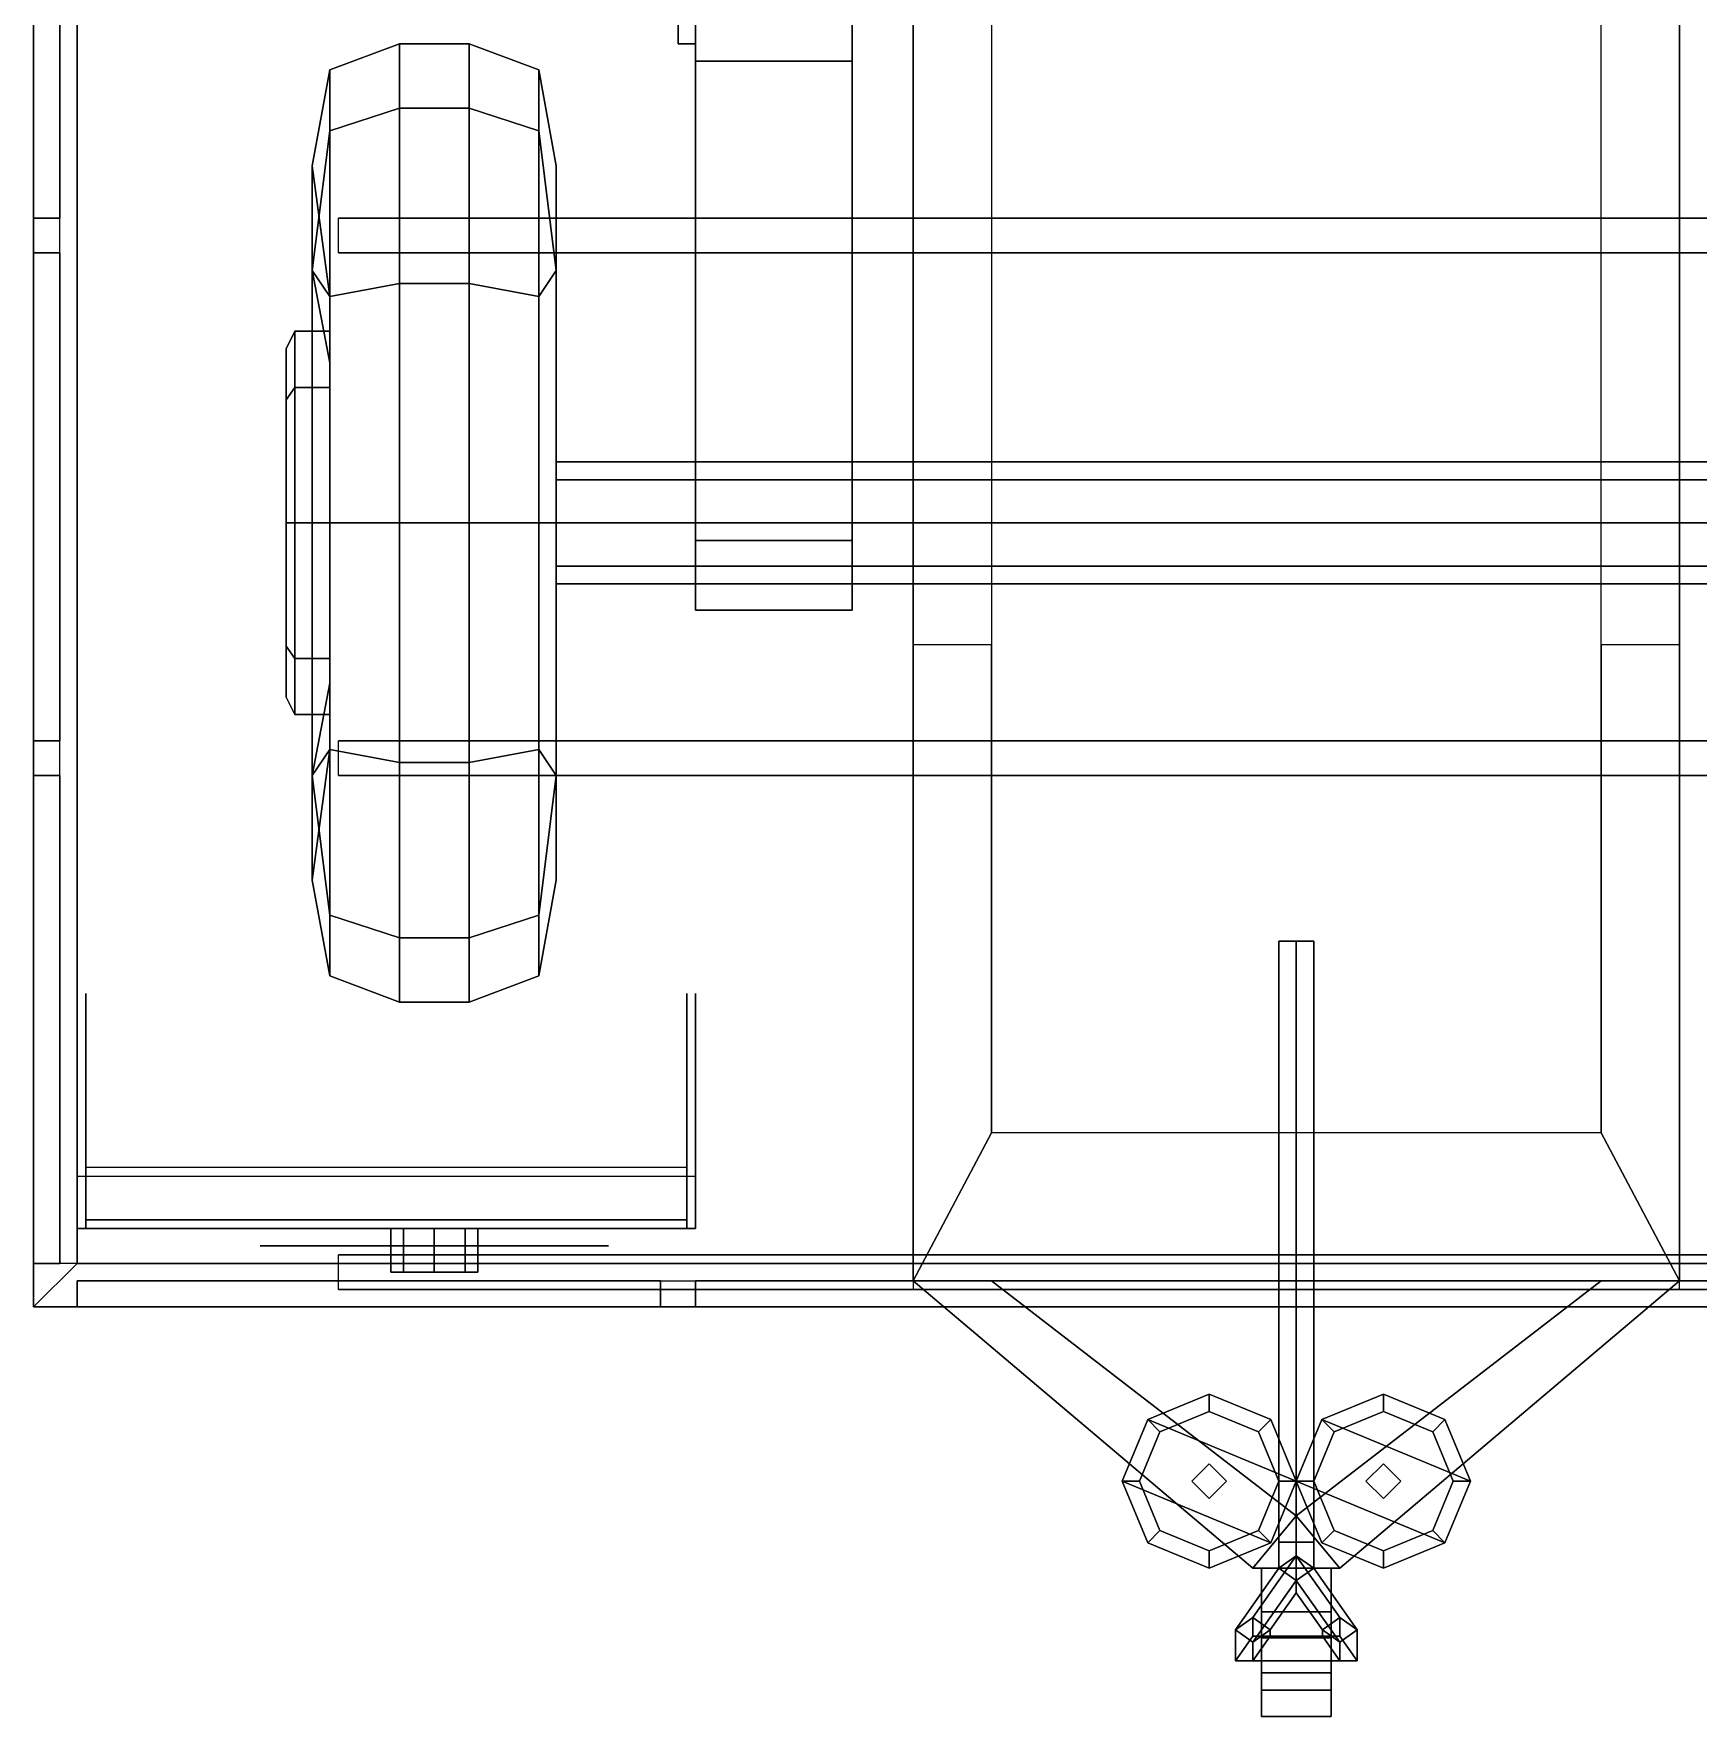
# Model space of a CAD drawing. Header units: millimetres. Extents: x -1.5 to 1.5, y -3.7 to 13.4.
# Drawn here: x -1.45 to 0.462, y -3.68 to -1.748 of the extents above; entities that cross this region are included whole.
import ezdxf

# ---------------------------------------------------------------- set-up
doc = ezdxf.new("R2010")
doc.units = ezdxf.units.MM
for name, color, linetype in [('cargo_platform', 3, 'Continuous'), ('fenders', 6, 'Continuous'), ('frame', 5, 'Continuous'), ('suspension', 4, 'Continuous'), ('wheels', 2, 'Continuous')]:
    doc.layers.add(name, color=color, linetype=linetype)

msp = doc.modelspace()

# ---------------------------------------------------------------- linework, layer by layer
for points in [[(0, -2.79, 1.11), (-0.02, -2.79, 1.09), (-0.02, -3.48, 1.09), (0, -3.48, 1.11)], [(-0.02, -2.79, 1.09), (0, -2.79, 1.07), (0, -3.48, 1.07), (-0.02, -3.48, 1.09)], [(0.02, -2.79, 1.09), (0, -2.79, 1.11), (0, -3.48, 1.11), (0.02, -3.48, 1.09)], [(0, -2.79, 1.07), (0.02, -2.79, 1.09), (0.02, -3.48, 1.09), (0, -3.48, 1.07)], [(-1.0254, -3.12, 1.2054), (-1.04, -3.12, 1.17), (-1.04, -3.17, 1.17), (-1.0254, -3.17, 1.2054)], [(-1.04, -3.12, 1.17), (-1.0254, -3.12, 1.1346), (-1.0254, -3.17, 1.1346), (-1.04, -3.17, 1.17)], [(-0.99, -3.12, 1.22), (-1.0254, -3.12, 1.2054), (-1.0254, -3.17, 1.2054), (-0.99, -3.17, 1.22)], [(-1.0254, -3.12, 1.1346), (-0.99, -3.12, 1.12), (-0.99, -3.17, 1.12), (-1.0254, -3.17, 1.1346)], [(-0.9546, -3.12, 1.2054), (-0.99, -3.12, 1.22), (-0.99, -3.17, 1.22), (-0.9546, -3.17, 1.2054)], [(-0.99, -3.12, 1.12), (-0.9546, -3.12, 1.1346), (-0.9546, -3.17, 1.1346), (-0.99, -3.17, 1.12)], [(-0.94, -3.12, 1.17), (-0.9546, -3.12, 1.2054), (-0.9546, -3.17, 1.2054), (-0.94, -3.17, 1.17)], [(-0.9546, -3.12, 1.1346), (-0.94, -3.12, 1.17), (-0.94, -3.17, 1.17), (-0.9546, -3.17, 1.1346)], [(-1.0254, -3.17, 1.2054), (-1.04, -3.17, 1.17), (-1.0254, -3.17, 1.1346), (-0.94, -3.17, 1.17)], [(-0.99, -3.17, 1.12), (-0.9546, -3.17, 1.1346), (-0.94, -3.17, 1.17), (-1.0254, -3.17, 1.1346)], [(-0.9546, -3.17, 1.2054), (-0.99, -3.17, 1.22), (-1.0254, -3.17, 1.2054), (-0.94, -3.17, 1.17)], [(-0.0293, -3.3393, 1.11), (-0.1, -3.31, 1.11), (-0.1707, -3.3393, 1.11), (0, -3.41, 1.11)], [(-0.1566, -3.3534, 1.09), (-0.1, -3.33, 1.09), (-0.1, -3.31, 1.07), (-0.1707, -3.3393, 1.07)], [(-0.1, -3.33, 1.09), (-0.1566, -3.3534, 1.09), (-0.1707, -3.3393, 1.11), (-0.1, -3.31, 1.11)], [(-0.1, -3.33, 1.09), (-0.0434, -3.3534, 1.09), (-0.0293, -3.3393, 1.07), (-0.1, -3.31, 1.07)], [(-0.0434, -3.3534, 1.09), (-0.1, -3.33, 1.09), (-0.1, -3.31, 1.11), (-0.0293, -3.3393, 1.11)], [(0.1, -3.33, 1.09), (0.0434, -3.3534, 1.09), (0.0293, -3.3393, 1.11), (0.1, -3.31, 1.11)], [(0.0434, -3.3534, 1.09), (0.1, -3.33, 1.09), (0.1, -3.31, 1.07), (0.0293, -3.3393, 1.07)], [(0.1707, -3.3393, 1.11), (0.1, -3.31, 1.11), (0.0293, -3.3393, 1.11), (0.2, -3.41, 1.11)], [(0.1566, -3.3534, 1.09), (0.1, -3.33, 1.09), (0.1, -3.31, 1.11), (0.1707, -3.3393, 1.11)], [(0.1, -3.33, 1.09), (0.1566, -3.3534, 1.09), (0.1707, -3.3393, 1.07), (0.1, -3.31, 1.07)], [(0, -3.41, 1.11), (-0.1707, -3.3393, 1.11), (-0.2, -3.41, 1.11), (-0.0293, -3.4807, 1.11)], [(-0.18, -3.41, 1.09), (-0.1566, -3.3534, 1.09), (-0.1707, -3.3393, 1.07), (-0.2, -3.41, 1.07)], [(-0.1566, -3.3534, 1.09), (-0.18, -3.41, 1.09), (-0.2, -3.41, 1.11), (-0.1707, -3.3393, 1.11)], [(-0.0434, -3.3534, 1.09), (-0.02, -3.41, 1.09), (0, -3.41, 1.07), (-0.0293, -3.3393, 1.07)], [(-0.02, -3.41, 1.09), (-0.0434, -3.3534, 1.09), (-0.0293, -3.3393, 1.11), (0, -3.41, 1.11)], [(0.0434, -3.3534, 1.09), (0.02, -3.41, 1.09), (0, -3.41, 1.11), (0.0293, -3.3393, 1.11)], [(0.02, -3.41, 1.09), (0.0434, -3.3534, 1.09), (0.0293, -3.3393, 1.07), (0, -3.41, 1.07)], [(0.2, -3.41, 1.11), (0.0293, -3.3393, 1.11), (0, -3.41, 1.11), (0.1707, -3.4807, 1.11)], [(0.18, -3.41, 1.09), (0.1566, -3.3534, 1.09), (0.1707, -3.3393, 1.11), (0.2, -3.41, 1.11)], [(0.1566, -3.3534, 1.09), (0.18, -3.41, 1.09), (0.2, -3.41, 1.07), (0.1707, -3.3393, 1.07)], [(-0.1, -3.39, 1.11), (-0.12, -3.41, 1.11), (-0.12, -3.41, 1.13), (-0.1, -3.39, 1.13)], [(-0.1, -3.39, 1), (-0.12, -3.41, 1), (-0.12, -3.41, 1.07), (-0.1, -3.39, 1.07)], [(-0.1, -3.39, 1.13), (-0.12, -3.41, 1.13), (-0.1, -3.43, 1.13), (-0.08, -3.41, 1.13)], [(-0.08, -3.41, 1.11), (-0.1, -3.39, 1.11), (-0.1, -3.39, 1.13), (-0.08, -3.41, 1.13)], [(-0.08, -3.41, 1), (-0.1, -3.39, 1), (-0.1, -3.39, 1.07), (-0.08, -3.41, 1.07)], [(0.1, -3.39, 1), (0.08, -3.41, 1), (0.08, -3.41, 1.07), (0.1, -3.39, 1.07)], [(0.1, -3.39, 1.11), (0.08, -3.41, 1.11), (0.08, -3.41, 1.13), (0.1, -3.39, 1.13)], [(0.1, -3.39, 1.13), (0.08, -3.41, 1.13), (0.1, -3.43, 1.13), (0.12, -3.41, 1.13)], [(0.12, -3.41, 1), (0.1, -3.39, 1), (0.1, -3.39, 1.07), (0.12, -3.41, 1.07)], [(0.12, -3.41, 1.11), (0.1, -3.39, 1.11), (0.1, -3.39, 1.13), (0.12, -3.41, 1.13)], [(-0.0293, -3.4807, 1.11), (-0.2, -3.41, 1.11), (-0.1707, -3.4807, 1.11), (-0.1, -3.51, 1.11)], [(-0.1566, -3.4666, 1.09), (-0.18, -3.41, 1.09), (-0.2, -3.41, 1.07), (-0.1707, -3.4807, 1.07)], [(-0.18, -3.41, 1.09), (-0.1566, -3.4666, 1.09), (-0.1707, -3.4807, 1.11), (-0.2, -3.41, 1.11)], [(-0.12, -3.41, 1.11), (-0.1, -3.43, 1.11), (-0.1, -3.43, 1.13), (-0.12, -3.41, 1.13)], [(-0.12, -3.41, 1), (-0.1, -3.43, 1), (-0.1, -3.43, 1.07), (-0.12, -3.41, 1.07)], [(-0.1, -3.43, 1.11), (-0.08, -3.41, 1.11), (-0.08, -3.41, 1.13), (-0.1, -3.43, 1.13)], [(-0.1, -3.43, 1), (-0.08, -3.41, 1), (-0.08, -3.41, 1.07), (-0.1, -3.43, 1.07)], [(-0.02, -3.41, 1.09), (-0.0434, -3.4666, 1.09), (-0.0293, -3.4807, 1.07), (0, -3.41, 1.07)], [(-0.0434, -3.4666, 1.09), (-0.02, -3.41, 1.09), (0, -3.41, 1.11), (-0.0293, -3.4807, 1.11)], [(0.02, -3.41, 1.09), (0.0434, -3.4666, 1.09), (0.0293, -3.4807, 1.11), (0, -3.41, 1.11)], [(0.0434, -3.4666, 1.09), (0.02, -3.41, 1.09), (0, -3.41, 1.07), (0.0293, -3.4807, 1.07)], [(0.1707, -3.4807, 1.11), (0, -3.41, 1.11), (0.0293, -3.4807, 1.11), (0.1, -3.51, 1.11)], [(0.08, -3.41, 1), (0.1, -3.43, 1), (0.1, -3.43, 1.07), (0.08, -3.41, 1.07)], [(0.08, -3.41, 1.11), (0.1, -3.43, 1.11), (0.1, -3.43, 1.13), (0.08, -3.41, 1.13)], [(0.1, -3.43, 1), (0.12, -3.41, 1), (0.12, -3.41, 1.07), (0.1, -3.43, 1.07)], [(0.1, -3.43, 1.11), (0.12, -3.41, 1.11), (0.12, -3.41, 1.13), (0.1, -3.43, 1.13)], [(0.1566, -3.4666, 1.09), (0.18, -3.41, 1.09), (0.2, -3.41, 1.11), (0.1707, -3.4807, 1.11)], [(0.18, -3.41, 1.09), (0.1566, -3.4666, 1.09), (0.1707, -3.4807, 1.07), (0.2, -3.41, 1.07)], [(-0.1, -3.49, 1.09), (-0.1566, -3.4666, 1.09), (-0.1707, -3.4807, 1.07), (-0.1, -3.51, 1.07)], [(-0.1566, -3.4666, 1.09), (-0.1, -3.49, 1.09), (-0.1, -3.51, 1.11), (-0.1707, -3.4807, 1.11)], [(-0.0434, -3.4666, 1.09), (-0.1, -3.49, 1.09), (-0.1, -3.51, 1.07), (-0.0293, -3.4807, 1.07)], [(-0.1, -3.49, 1.09), (-0.0434, -3.4666, 1.09), (-0.0293, -3.4807, 1.11), (-0.1, -3.51, 1.11)], [(0.0434, -3.4666, 1.09), (0.1, -3.49, 1.09), (0.1, -3.51, 1.11), (0.0293, -3.4807, 1.11)], [(0.1, -3.49, 1.09), (0.0434, -3.4666, 1.09), (0.0293, -3.4807, 1.07), (0.1, -3.51, 1.07)], [(0.1, -3.49, 1.09), (0.1566, -3.4666, 1.09), (0.1707, -3.4807, 1.11), (0.1, -3.51, 1.11)], [(0.1566, -3.4666, 1.09), (0.1, -3.49, 1.09), (0.1, -3.51, 1.07), (0.1707, -3.4807, 1.07)], [(-0.05, -3.5666, 0.9951), (-0.07, -3.5807, 1.0093), (-0.02, -3.51, 1.08), (0, -3.4959, 1.0659)], [(-0.03, -3.5807, 1.0093), (-0.05, -3.5666, 0.9951), (0, -3.4959, 1.0659), (0, -3.5383, 1.0517)], [(0, -3.48, 1.11), (-0.02, -3.48, 1.09), (-0.02, -3.51, 1.08), (0, -3.5241, 1.0941)], [(-0.02, -3.48, 1.09), (0, -3.48, 1.07), (0, -3.4959, 1.0659), (-0.02, -3.51, 1.08)], [(0.02, -3.48, 1.09), (0, -3.48, 1.11), (0, -3.5241, 1.0941), (0.02, -3.51, 1.08)], [(0, -3.48, 1.07), (0.02, -3.48, 1.09), (0.02, -3.51, 1.08), (0, -3.4959, 1.0659)], [(0.07, -3.5807, 1.0093), (0.05, -3.5666, 0.9951), (0, -3.4959, 1.0659), (0.02, -3.51, 1.08)], [(0.05, -3.5666, 0.9951), (0.03, -3.5807, 1.0093), (0, -3.5383, 1.0517), (0, -3.4959, 1.0659)], [(-0.07, -3.5807, 1.0093), (-0.05, -3.5949, 1.0234), (0, -3.5241, 1.0941), (-0.02, -3.51, 1.08)], [(0.05, -3.5949, 1.0234), (0.07, -3.5807, 1.0093), (0.02, -3.51, 1.08), (0, -3.5241, 1.0941)], [(-0.05, -3.5949, 1.0234), (-0.03, -3.5807, 1.0093), (0, -3.5383, 1.0517), (0, -3.5241, 1.0941)], [(0.03, -3.5807, 1.0093), (0.05, -3.5949, 1.0234), (0, -3.5241, 1.0941), (0, -3.5383, 1.0517)], [(-0.05, -3.5878, 0.9739), (-0.07, -3.6161, 0.9739), (-0.07, -3.5807, 1.0093), (-0.05, -3.5666, 0.9951)], [(-0.03, -3.5878, 1.0022), (-0.05, -3.5878, 0.9739), (-0.05, -3.5666, 0.9951), (-0.03, -3.5807, 1.0093)], [(0.05, -3.5878, 0.9739), (0.03, -3.5878, 1.0022), (0.03, -3.5807, 1.0093), (0.05, -3.5666, 0.9951)], [(0.07, -3.6161, 0.9739), (0.05, -3.5878, 0.9739), (0.05, -3.5666, 0.9951), (0.07, -3.5807, 1.0093)], [(-0.07, -3.6161, 0.9739), (-0.05, -3.6161, 1.0022), (-0.05, -3.5949, 1.0234), (-0.07, -3.5807, 1.0093)], [(-0.07, -3.6161, 0.9739), (-0.05, -3.5878, 0.9739), (0.05, -3.5878, 0.9739), (0.07, -3.6161, 0.9739)], [(-0.05, -3.6161, 1.0022), (-0.03, -3.5878, 1.0022), (-0.03, -3.5807, 1.0093), (-0.05, -3.5949, 1.0234)], [(-0.03, -3.5878, 1.0022), (-0.05, -3.6161, 1.0022), (0.05, -3.6161, 1.0022), (0.03, -3.5878, 1.0022)], [(-0.05, -3.5878, 0.9739), (-0.03, -3.5878, 1.0022), (0.03, -3.5878, 1.0022), (0.05, -3.5878, 0.9739)], [(0.03, -3.5878, 1.0022), (0.05, -3.6161, 1.0022), (0.05, -3.5949, 1.0234), (0.03, -3.5807, 1.0093)], [(0.05, -3.6161, 1.0022), (0.07, -3.6161, 0.9739), (0.07, -3.5807, 1.0093), (0.05, -3.5949, 1.0234)], [(-0.05, -3.6161, 1.0022), (-0.07, -3.6161, 0.9739), (0.07, -3.6161, 0.9739), (0.05, -3.6161, 1.0022)]]:
    msp.add_3dface(points)
at = {"layer": 'cargo_platform'}
for points in [[(-1.45, 0.19, 1.44), (-1.45, -3.21, 1.44), (-1.45, -3.16, 1.49), (-1.45, 0.19, 1.49)], [(1.45, 0.19, 1.44), (1.45, -3.21, 1.44), (-1.45, -3.21, 1.44), (-1.45, 0.19, 1.44)], [(-1.45, -3.21, 2.22), (-1.4, -3.16, 2.22), (-1.4, -0.2, 2.22), (-1.45, -0.15, 2.22)], [(-1.45, -3.16, 2.17), (-1.45, -3.21, 2.22), (-1.45, -0.15, 2.22), (-1.45, -0.2, 2.17)], [(-1.42, -0.2, 2.17), (-1.4, -0.2, 2.17), (-1.4, -3.16, 2.17), (-1.42, -3.16, 2.17)], [(-1.4, -0.2, 1.49), (-1.4, -3.16, 1.49), (1.4, -3.16, 1.49), (1.4, -0.2, 1.49)], [(-1.4, -0.2, 1.49), (-1.4, -0.2, 2.22), (-1.4, -3.16, 2.22), (-1.4, -3.16, 1.49)], [(-1.45, -1.4, 1.49), (-1.45, -1.96, 1.49), (-1.42, -1.96, 1.49), (-1.42, -1.4, 1.49)], [(-1.42, -1.4, 1.49), (-1.42, -1.96, 1.49), (-1.42, -1.96, 2.17), (-1.42, -1.4, 2.17)], [(-1.45, -1.96, 1.49), (-1.45, -2, 1.49), (-1.45, -2, 2.17), (-1.45, -1.96, 2.17)], [(-1.42, -1.96, 1.49), (-1.45, -1.96, 1.49), (-1.45, -1.96, 2.17), (-1.42, -1.96, 2.17)], [(-1.42, -2, 2.17), (-1.45, -2, 2.17), (-1.45, -2, 1.49), (-1.42, -2, 1.49)], [(-1.45, -2, 1.49), (-1.45, -2.56, 1.49), (-1.42, -2.56, 1.49), (-1.42, -2, 1.49)], [(-1.42, -2, 1.49), (-1.42, -2.56, 1.49), (-1.42, -2.56, 2.17), (-1.42, -2, 2.17)], [(-1.45, -2.56, 1.49), (-1.45, -2.6, 1.49), (-1.45, -2.6, 2.17), (-1.45, -2.56, 2.17)], [(-1.42, -2.56, 1.49), (-1.45, -2.56, 1.49), (-1.45, -2.56, 2.17), (-1.42, -2.56, 2.17)], [(-1.42, -2.6, 2.17), (-1.45, -2.6, 2.17), (-1.45, -2.6, 1.49), (-1.42, -2.6, 1.49)], [(-1.45, -2.6, 1.49), (-1.45, -3.16, 1.49), (-1.42, -3.16, 1.49), (-1.42, -2.6, 1.49)], [(-1.42, -2.6, 1.49), (-1.42, -3.16, 1.49), (-1.42, -3.16, 2.17), (-1.42, -2.6, 2.17)], [(-1.4, -3.16, 2.22), (-1.45, -3.21, 2.22), (1.45, -3.21, 2.22), (1.4, -3.16, 2.22)], [(-1.45, -3.16, 1.49), (-1.45, -3.21, 1.44), (-1.45, -3.21, 2.22), (-1.45, -3.16, 2.17)], [(-1.42, -3.16, 1.49), (-1.45, -3.16, 1.49), (-1.45, -3.16, 2.17), (-1.42, -3.16, 2.17)], [(1.4, -3.16, 1.49), (-1.4, -3.16, 1.49), (-1.4, -3.16, 2.22), (1.4, -3.16, 2.22)], [(1.4, -3.18, 2.17), (1.4, -3.21, 2.17), (-1.4, -3.21, 2.17), (-1.4, -3.18, 2.17)], [(-1.4, -3.18, 2.17), (-1.4, -3.21, 2.17), (-1.4, -3.21, 1.49), (-1.4, -3.18, 1.49)], [(-1.4, -3.18, 1.49), (-0.73, -3.18, 1.49), (-0.73, -3.18, 2.17), (-1.4, -3.18, 2.17)], [(-1.4, -3.21, 1.49), (-0.73, -3.21, 1.49), (-0.73, -3.18, 1.49), (-1.4, -3.18, 1.49)], [(-0.73, -3.18, 1.49), (-0.73, -3.21, 1.49), (-0.73, -3.21, 2.17), (-0.73, -3.18, 2.17)], [(-0.69, -3.18, 2.17), (-0.69, -3.21, 2.17), (-0.69, -3.21, 1.49), (-0.69, -3.18, 1.49)], [(-0.69, -3.18, 1.49), (-0.02, -3.18, 1.49), (-0.02, -3.18, 2.17), (-0.69, -3.18, 2.17)], [(-0.69, -3.21, 1.49), (-0.02, -3.21, 1.49), (-0.02, -3.18, 1.49), (-0.69, -3.18, 1.49)], [(-0.02, -3.18, 1.49), (-0.02, -3.21, 1.49), (-0.02, -3.21, 2.17), (-0.02, -3.18, 2.17)], [(0.02, -3.18, 2.17), (0.02, -3.21, 2.17), (0.02, -3.21, 1.49), (0.02, -3.18, 1.49)], [(0.02, -3.18, 1.49), (0.69, -3.18, 1.49), (0.69, -3.18, 2.17), (0.02, -3.18, 2.17)], [(0.02, -3.21, 1.49), (0.69, -3.21, 1.49), (0.69, -3.18, 1.49), (0.02, -3.18, 1.49)], [(-1.4, -3.21, 1.49), (-1.45, -3.21, 1.44), (1.45, -3.21, 1.44), (1.4, -3.21, 1.49)], [(1.4, -3.21, 2.17), (1.45, -3.21, 2.22), (-1.45, -3.21, 2.22), (-1.4, -3.21, 2.17)], [(-1.4, -3.21, 2.17), (-1.45, -3.21, 2.22), (-1.45, -3.21, 1.44), (-1.4, -3.21, 1.49)], [(-0.69, -3.21, 2.17), (-0.73, -3.21, 2.17), (-0.73, -3.21, 1.49), (-0.69, -3.21, 1.49)], [(0.02, -3.21, 2.17), (-0.02, -3.21, 2.17), (-0.02, -3.21, 1.49), (0.02, -3.21, 1.49)]]:
    msp.add_3dface(points, dxfattribs=at)
at = {"layer": 'fenders'}
for points in [[(-1.4, -3.12, 1.44), (-1.4, -2.85, 1.44), (-1.4, -3.01, 0.87), (-1.4, -3.12, 0.87)], [(-1.39, -2.85, 1.44), (-1.39, -3.12, 1.44), (-1.39, -3.12, 0.87), (-1.39, -3.01, 0.87)], [(-0.7, -3.12, 1.44), (-0.7, -2.85, 1.44), (-0.7, -3.01, 0.87), (-0.7, -3.12, 0.87)], [(-0.69, -2.85, 1.44), (-0.69, -3.12, 1.44), (-0.69, -3.12, 0.87), (-0.69, -3.01, 0.87)], [(-1.4, -3.12, 0.87), (-1.4, -3.01, 0.87), (-1.4, -3.01, 0.41), (-1.4, -3.06, 0.41)], [(-1.39, -3.01, 0.87), (-1.39, -3.12, 0.87), (-1.39, -3.06, 0.41), (-1.39, -3.01, 0.41)], [(-0.7, -3.12, 0.87), (-0.7, -3.01, 0.87), (-0.7, -3.01, 0.41), (-0.7, -3.06, 0.41)], [(-0.69, -3.01, 0.87), (-0.69, -3.12, 0.87), (-0.69, -3.06, 0.41), (-0.69, -3.01, 0.41)], [(-1.39, -3.11, 0.87), (-0.7, -3.11, 0.87), (-0.7, -3.05, 0.41), (-1.39, -3.05, 0.41)], [(-0.69, -3.12, 0.87), (-1.4, -3.12, 0.87), (-1.4, -3.06, 0.41), (-0.69, -3.06, 0.41)], [(-1.39, -3.11, 1.44), (-0.7, -3.11, 1.44), (-0.7, -3.11, 0.87), (-1.39, -3.11, 0.87)], [(-0.69, -3.12, 1.44), (-1.4, -3.12, 1.44), (-1.4, -3.12, 0.87), (-0.69, -3.12, 0.87)]]:
    msp.add_3dface(points, dxfattribs=at)
at = {"layer": 'frame'}
for points in [[(-0.44, 3.02, 0.77), (-0.44, -3.18, 0.77), (-0.44, -3.18, 1), (-0.44, 3.02, 1)], [(-0.35, -3.01, 0.77), (-0.44, -3.18, 0.77), (-0.44, 3.02, 0.77), (-0.35, 3.02, 0.77)], [(0.44, 3.02, 0.77), (0.44, -3.18, 0.77), (0.35, -3.01, 0.77), (0.35, 3.02, 0.77)], [(0.44, 3.02, 1), (0.44, -3.18, 1), (0.44, -3.18, 0.77), (0.44, 3.02, 0.77)], [(-0.44, -1.96, 1.23), (-0.44, -2, 1.23), (-1.1, -2, 1.44), (-1.1, -1.96, 1.44)], [(1.1, -1.96, 1.44), (0.44, -1.96, 1.23), (-0.44, -1.96, 1.23), (-1.1, -1.96, 1.44)], [(1.1, -2, 1.44), (0.44, -2, 1.23), (0.44, -1.96, 1.23), (1.1, -1.96, 1.44)], [(-1.1, -2, 1.44), (-0.44, -2, 1.23), (0.44, -2, 1.23), (1.1, -2, 1.44)], [(-0.44, -3.18, 1), (-0.35, -3.01, 1), (-0.35, -2.45, 1), (-0.44, -2.45, 1)], [(-0.35, -3.01, 1), (-0.35, -3.01, 0.77), (-0.35, -2.45, 0.77), (-0.35, -2.45, 1)], [(0.35, -3.01, 1), (0.44, -3.18, 1), (0.44, -2.45, 1), (0.35, -2.45, 1)], [(0.35, -3.01, 0.77), (0.35, -3.01, 1), (0.35, -2.45, 1), (0.35, -2.45, 0.77)], [(-0.44, -2.56, 1.23), (-0.44, -2.6, 1.23), (-1.1, -2.6, 1.44), (-1.1, -2.56, 1.44)], [(1.1, -2.56, 1.44), (0.44, -2.56, 1.23), (-0.44, -2.56, 1.23), (-1.1, -2.56, 1.44)], [(1.1, -2.6, 1.44), (0.44, -2.6, 1.23), (0.44, -2.56, 1.23), (1.1, -2.56, 1.44)], [(-1.1, -2.6, 1.44), (-0.44, -2.6, 1.23), (0.44, -2.6, 1.23), (1.1, -2.6, 1.44)], [(-0.44, -3.18, 1), (0.44, -3.18, 1), (0.35, -3.01, 1), (-0.35, -3.01, 1)], [(-0.79, -3.14, 1.09), (-1.19, -3.14, 1.09), (-1.19, -3.14, 0.86), (-0.79, -3.14, 0.86)], [(-0.44, -3.15, 1.23), (-0.44, -3.19, 1.23), (-1.1, -3.19, 1.44), (-1.1, -3.15, 1.44)], [(1.1, -3.15, 1.44), (0.44, -3.15, 1.23), (-0.44, -3.15, 1.23), (-1.1, -3.15, 1.44)], [(1.1, -3.19, 1.44), (0.44, -3.19, 1.23), (0.44, -3.15, 1.23), (1.1, -3.15, 1.44)], [(-0.44, -3.18, 0.77), (-0.05, -3.51, 0.77), (-0.05, -3.51, 1), (-0.44, -3.18, 1)], [(-0.35, -3.18, 0.77), (0, -3.45, 0.77), (-0.05, -3.51, 0.77), (-0.44, -3.18, 0.77)], [(-0.44, -3.18, 1), (-0.05, -3.51, 1), (0, -3.45, 1), (-0.35, -3.18, 1)], [(0.35, -3.18, 1), (-0.35, -3.18, 1), (-0.35, -3.18, 0.77), (0.35, -3.18, 0.77)], [(0, -3.45, 1), (0, -3.45, 0.77), (-0.35, -3.18, 0.77), (-0.35, -3.18, 1)], [(0, -3.45, 0.77), (0, -3.45, 1), (0.35, -3.18, 1), (0.35, -3.18, 0.77)], [(0.35, -3.18, 1), (0, -3.45, 1), (0.05, -3.51, 1), (0.44, -3.18, 1)], [(0.44, -3.18, 0.77), (0.05, -3.51, 0.77), (0, -3.45, 0.77), (0.35, -3.18, 0.77)], [(0.44, -3.18, 1), (0.05, -3.51, 1), (0.05, -3.51, 0.77), (0.44, -3.18, 0.77)], [(-1.1, -3.19, 1.44), (-0.44, -3.19, 1.23), (0.44, -3.19, 1.23), (1.1, -3.19, 1.44)], [(0, -3.45, 1), (0, -3.45, 1), (-0.05, -3.51, 1), (0.05, -3.51, 1)], [(0.05, -3.51, 0.77), (-0.05, -3.51, 0.77), (0, -3.45, 0.77)], [(0.05, -3.51, 1), (-0.05, -3.51, 1), (-0.05, -3.51, 0.77), (0.05, -3.51, 0.77)], [(-0.04, -3.51, 0.95), (-0.04, -3.51, 0.82), (-0.04, -3.56, 0.88), (-0.04, -3.56, 0.9)], [(-0.04, -3.51, 0.82), (-0.04, -3.59, 0.77), (-0.04, -3.59, 0.83), (-0.04, -3.56, 0.88)], [(0.04, -3.51, 0.82), (0.04, -3.59, 0.77), (-0.04, -3.59, 0.77), (-0.04, -3.51, 0.82)], [(-0.04, -3.56, 0.97), (-0.04, -3.51, 0.95), (-0.04, -3.56, 0.9), (-0.04, -3.59, 0.92)], [(0.04, -3.56, 0.97), (0.04, -3.51, 0.95), (-0.04, -3.51, 0.95), (-0.04, -3.56, 0.97)], [(0.04, -3.56, 0.88), (0.04, -3.51, 0.82), (0.04, -3.51, 0.95), (0.04, -3.56, 0.9)], [(0.04, -3.59, 0.83), (0.04, -3.59, 0.77), (0.04, -3.51, 0.82), (0.04, -3.56, 0.88)], [(0.04, -3.56, 0.9), (0.04, -3.51, 0.95), (0.04, -3.56, 0.97), (0.04, -3.59, 0.92)], [(-0.04, -3.56, 0.88), (-0.04, -3.59, 0.83), (0.04, -3.59, 0.83), (0.04, -3.56, 0.88)], [(0.04, -3.59, 0.92), (0.04, -3.56, 0.97), (-0.04, -3.56, 0.97), (-0.04, -3.59, 0.92)], [(-0.04, -3.59, 0.92), (-0.04, -3.56, 0.9), (0.04, -3.56, 0.9), (0.04, -3.59, 0.92)], [(-0.04, -3.56, 0.9), (-0.04, -3.56, 0.88), (0.04, -3.56, 0.88), (0.04, -3.56, 0.9)], [(-0.04, -3.59, 0.83), (-0.04, -3.63, 0.83), (0.04, -3.63, 0.83), (0.04, -3.59, 0.83)], [(0.04, -3.59, 0.77), (0.04, -3.63, 0.77), (-0.04, -3.63, 0.77), (-0.04, -3.59, 0.77)], [(-0.04, -3.59, 0.77), (-0.04, -3.63, 0.77), (-0.04, -3.63, 0.83), (-0.04, -3.59, 0.83)], [(0.04, -3.63, 0.83), (0.04, -3.63, 0.77), (0.04, -3.59, 0.77), (0.04, -3.59, 0.83)], [(-0.04, -3.63, 0.83), (-0.04, -3.65, 0.86), (0.04, -3.65, 0.86), (0.04, -3.63, 0.83)], [(-0.04, -3.63, 0.77), (-0.04, -3.68, 0.84), (-0.04, -3.65, 0.86), (-0.04, -3.63, 0.83)], [(0.04, -3.63, 0.77), (0.04, -3.68, 0.84), (-0.04, -3.68, 0.84), (-0.04, -3.63, 0.77)], [(0.04, -3.65, 0.86), (0.04, -3.68, 0.84), (0.04, -3.63, 0.77), (0.04, -3.63, 0.83)], [(-0.04, -3.65, 0.92), (-0.04, -3.68, 0.91), (0.04, -3.68, 0.91), (0.04, -3.65, 0.92)], [(-0.04, -3.68, 0.84), (-0.04, -3.68, 0.91), (-0.04, -3.65, 0.92), (-0.04, -3.65, 0.86)], [(-0.04, -3.65, 0.86), (-0.04, -3.65, 0.92), (0.04, -3.65, 0.92), (0.04, -3.65, 0.86)], [(0.04, -3.65, 0.92), (0.04, -3.68, 0.91), (0.04, -3.68, 0.84), (0.04, -3.65, 0.86)], [(0.04, -3.68, 0.84), (0.04, -3.68, 0.91), (-0.04, -3.68, 0.91), (-0.04, -3.68, 0.84)]]:
    msp.add_3dface(points, dxfattribs=at)
at = {"layer": 'suspension'}
for points in [[(-0.69, -1.58, 1), (-0.69, -1.58, 0.61), (-0.69, -1.78, 0.61), (-0.69, -1.78, 1)], [(-0.69, -1.78, 0.61), (-0.69, -1.58, 0.61), (-0.51, -1.58, 0.61), (-0.51, -1.78, 0.61)], [(-0.51, -1.78, 1), (-0.51, -1.58, 1), (-0.69, -1.58, 1), (-0.69, -1.78, 1)], [(-0.71, -1.6234, 0.7934), (-0.71, -1.76, 0.85), (-0.71, -1.7366, 0.9066), (-0.71, -1.6, 0.85)], [(-0.71, -1.68, 0.77), (-0.71, -1.7366, 0.7934), (-0.71, -1.76, 0.85), (-0.71, -1.6234, 0.7934)], [(-0.71, -1.76, 0.85), (-0.71, -1.7366, 0.7934), (-0.69, -1.7366, 0.7934), (-0.69, -1.76, 0.85)], [(-0.71, -1.7366, 0.9066), (-0.71, -1.76, 0.85), (-0.69, -1.76, 0.85), (-0.69, -1.7366, 0.9066)], [(-0.69, -1.78, 1), (-0.69, -1.78, 0.61), (-0.69, -2.31, 0.42), (-0.69, -2.33, 0.7)], [(-0.51, -2.33, 0.7), (-0.51, -1.78, 1), (-0.69, -1.78, 1), (-0.69, -2.33, 0.7)], [(-0.69, -2.31, 0.42), (-0.69, -1.78, 0.61), (-0.51, -1.78, 0.61), (-0.51, -2.31, 0.42)], [(-0.69, -2.33, 0.7), (-0.69, -2.31, 0.42), (-0.69, -2.41, 0.46), (-0.69, -2.41, 0.55)], [(-0.69, -2.41, 0.46), (-0.69, -2.31, 0.42), (-0.51, -2.31, 0.42), (-0.51, -2.41, 0.46)], [(-0.51, -2.41, 0.55), (-0.51, -2.33, 0.7), (-0.69, -2.33, 0.7), (-0.69, -2.41, 0.55)], [(-0.69, -2.41, 0.55), (-0.69, -2.41, 0.46), (-0.51, -2.41, 0.46), (-0.51, -2.41, 0.55)]]:
    msp.add_3dface(points, dxfattribs=at)
at = {"layer": 'wheels'}
for points in [[(-1.03, -1.76, 0.51), (-1.03, -1.8337, 0.235), (-1.11, -1.8597, 0.25), (-1.11, -1.79, 0.51)], [(-1.03, -1.8337, 0.785), (-1.03, -1.76, 0.51), (-1.11, -1.79, 0.51), (-1.11, -1.8597, 0.77)], [(-0.95, -1.76, 0.51), (-0.95, -1.8337, 0.235), (-1.03, -1.8337, 0.235), (-1.03, -1.76, 0.51)], [(-0.95, -1.8337, 0.785), (-0.95, -1.76, 0.51), (-1.03, -1.76, 0.51), (-1.03, -1.8337, 0.785)], [(-0.95, -1.8337, 0.235), (-0.95, -1.76, 0.51), (-0.87, -1.79, 0.51), (-0.87, -1.8597, 0.25)], [(-0.95, -1.76, 0.51), (-0.95, -1.8337, 0.785), (-0.87, -1.8597, 0.77), (-0.87, -1.79, 0.51)], [(-1.11, -1.79, 0.51), (-1.11, -1.8597, 0.25), (-1.13, -2.0201, 0.2201), (-1.13, -1.9, 0.51)], [(-1.11, -1.8597, 0.77), (-1.11, -1.79, 0.51), (-1.13, -1.9, 0.51), (-1.13, -2.0201, 0.7999)], [(-0.87, -1.8597, 0.25), (-0.87, -1.79, 0.51), (-0.85, -1.9, 0.51), (-0.85, -2.0201, 0.2201)], [(-0.87, -1.79, 0.51), (-0.87, -1.8597, 0.77), (-0.85, -2.0201, 0.7999), (-0.85, -1.9, 0.51)], [(-1.03, -1.8337, 0.235), (-1.03, -2.035, 0.0337), (-1.11, -2.05, 0.0597), (-1.11, -1.8597, 0.25)], [(-1.03, -2.035, 0.9863), (-1.03, -1.8337, 0.785), (-1.11, -1.8597, 0.77), (-1.11, -2.05, 0.9603)], [(-0.95, -1.8337, 0.235), (-0.95, -2.035, 0.0337), (-1.03, -2.035, 0.0337), (-1.03, -1.8337, 0.235)], [(-0.95, -2.035, 0.9863), (-0.95, -1.8337, 0.785), (-1.03, -1.8337, 0.785), (-1.03, -2.035, 0.9863)], [(-0.95, -2.035, 0.0337), (-0.95, -1.8337, 0.235), (-0.87, -1.8597, 0.25), (-0.87, -2.05, 0.0597)], [(-0.95, -1.8337, 0.785), (-0.95, -2.035, 0.9863), (-0.87, -2.05, 0.9603), (-0.87, -1.8597, 0.77)], [(-1.11, -1.8597, 0.25), (-1.11, -2.05, 0.0597), (-1.13, -2.0201, 0.2201)], [(-1.11, -2.05, 0.9603), (-1.11, -1.8597, 0.77), (-1.13, -2.0201, 0.7999)], [(-0.87, -2.05, 0.0597), (-0.87, -1.8597, 0.25), (-0.85, -2.0201, 0.2201)], [(-0.87, -1.8597, 0.77), (-0.87, -2.05, 0.9603), (-0.85, -2.0201, 0.7999)], [(-1.13, -1.9, 0.51), (-1.13, -2.0201, 0.2201), (-1.11, -2.1262, 0.3262), (-1.11, -2.05, 0.51)], [(-1.13, -2.0201, 0.7999), (-1.13, -1.9, 0.51), (-1.11, -2.05, 0.51), (-1.11, -2.1262, 0.6938)], [(-0.85, -2.0201, 0.7999), (-0.85, -2.72, 0.51), (-0.85, -2.5999, 0.2201), (-0.85, -1.9, 0.51)], [(-0.85, -1.9, 0.51), (-0.85, -2.5999, 0.2201), (-0.85, -2.31, 0.1), (-0.85, -2.0201, 0.2201)], [(-1.11, -2.05, 0.0597), (-1.11, -2.31, -0.01), (-1.13, -2.31, 0.1), (-1.13, -2.0201, 0.2201)], [(-1.13, -2.0201, 0.2201), (-1.13, -2.31, 0.1), (-1.11, -2.31, 0.25), (-1.11, -2.1262, 0.3262)], [(-1.13, -2.31, 0.92), (-1.13, -2.0201, 0.7999), (-1.11, -2.1262, 0.6938), (-1.11, -2.31, 0.77)], [(-1.11, -2.31, 1.03), (-1.11, -2.05, 0.9603), (-1.13, -2.0201, 0.7999), (-1.13, -2.31, 0.92)], [(-0.87, -2.31, -0.01), (-0.87, -2.05, 0.0597), (-0.85, -2.0201, 0.2201), (-0.85, -2.31, 0.1)], [(-0.87, -2.05, 0.9603), (-0.87, -2.31, 1.03), (-0.85, -2.31, 0.92), (-0.85, -2.0201, 0.7999)], [(-0.85, -2.31, 0.92), (-0.85, -2.5999, 0.7999), (-0.85, -2.72, 0.51), (-0.85, -2.0201, 0.7999)], [(-1.03, -2.035, 0.0337), (-1.03, -2.31, -0.04), (-1.11, -2.31, -0.01), (-1.11, -2.05, 0.0597)], [(-1.03, -2.31, 1.06), (-1.03, -2.035, 0.9863), (-1.11, -2.05, 0.9603), (-1.11, -2.31, 1.03)], [(-0.95, -2.035, 0.0337), (-0.95, -2.31, -0.04), (-1.03, -2.31, -0.04), (-1.03, -2.035, 0.0337)], [(-0.95, -2.31, 1.06), (-0.95, -2.035, 0.9863), (-1.03, -2.035, 0.9863), (-1.03, -2.31, 1.06)], [(-0.95, -2.31, -0.04), (-0.95, -2.035, 0.0337), (-0.87, -2.05, 0.0597), (-0.87, -2.31, -0.01)], [(-0.95, -2.035, 0.9863), (-0.95, -2.31, 1.06), (-0.87, -2.31, 1.03), (-0.87, -2.05, 0.9603)], [(-1.11, -2.05, 0.51), (-1.11, -2.1262, 0.3262), (-1.11, -2.1544, 0.3544), (-1.11, -2.09, 0.51)], [(-1.11, -2.1262, 0.6938), (-1.11, -2.05, 0.51), (-1.11, -2.09, 0.51), (-1.11, -2.1544, 0.6656)], [(-1.15, -2.09, 0.51), (-1.15, -2.1544, 0.3544), (-1.16, -2.1686, 0.3686), (-1.16, -2.11, 0.51)], [(-1.15, -2.1544, 0.6656), (-1.15, -2.09, 0.51), (-1.16, -2.11, 0.51), (-1.16, -2.1686, 0.6514)], [(-1.11, -2.09, 0.51), (-1.11, -2.1544, 0.3544), (-1.15, -2.1544, 0.3544), (-1.15, -2.09, 0.51)], [(-1.11, -2.1544, 0.6656), (-1.11, -2.09, 0.51), (-1.15, -2.09, 0.51), (-1.15, -2.1544, 0.6656)], [(-1.16, -2.4514, 0.6514), (-1.16, -2.11, 0.51), (-1.16, -2.1686, 0.3686), (-1.16, -2.51, 0.51)], [(-1.16, -2.31, 0.71), (-1.16, -2.1686, 0.6514), (-1.16, -2.11, 0.51), (-1.16, -2.4514, 0.6514)], [(-1.11, -2.1262, 0.3262), (-1.11, -2.31, 0.25), (-1.11, -2.31, 0.29), (-1.11, -2.1544, 0.3544)], [(-1.11, -2.31, 0.77), (-1.11, -2.1262, 0.6938), (-1.11, -2.1544, 0.6656), (-1.11, -2.31, 0.73)], [(-1.15, -2.1544, 0.3544), (-1.15, -2.31, 0.29), (-1.16, -2.31, 0.31), (-1.16, -2.1686, 0.3686)], [(-1.15, -2.31, 0.73), (-1.15, -2.1544, 0.6656), (-1.16, -2.1686, 0.6514), (-1.16, -2.31, 0.71)], [(-1.11, -2.1544, 0.3544), (-1.11, -2.31, 0.29), (-1.15, -2.31, 0.29), (-1.15, -2.1544, 0.3544)], [(-1.11, -2.31, 0.73), (-1.11, -2.1544, 0.6656), (-1.15, -2.1544, 0.6656), (-1.15, -2.31, 0.73)], [(-1.16, -2.51, 0.51), (-1.16, -2.1686, 0.3686), (-1.16, -2.31, 0.31), (-1.16, -2.4514, 0.3686)], [(0.85, -2.2605, 0.5595), (0.85, -2.24, 0.51), (-0.85, -2.24, 0.51), (-0.85, -2.2605, 0.5595)], [(0.85, -2.24, 0.51), (0.85, -2.2605, 0.4605), (-0.85, -2.2605, 0.4605), (-0.85, -2.24, 0.51)], [(0.85, -2.31, 0.58), (0.85, -2.2605, 0.5595), (-0.85, -2.2605, 0.5595), (-0.85, -2.31, 0.58)], [(0.85, -2.2605, 0.4605), (0.85, -2.31, 0.44), (-0.85, -2.31, 0.44), (-0.85, -2.2605, 0.4605)], [(-1.15, -2.31, 0.29), (-1.15, -2.4656, 0.3544), (-1.16, -2.4514, 0.3686), (-1.16, -2.31, 0.31)], [(-1.15, -2.4656, 0.6656), (-1.15, -2.31, 0.73), (-1.16, -2.31, 0.71), (-1.16, -2.4514, 0.6514)], [(-1.11, -2.31, 0.29), (-1.11, -2.4656, 0.3544), (-1.15, -2.4656, 0.3544), (-1.15, -2.31, 0.29)], [(-1.11, -2.4656, 0.6656), (-1.11, -2.31, 0.73), (-1.15, -2.31, 0.73), (-1.15, -2.4656, 0.6656)], [(-1.11, -2.31, -0.01), (-1.11, -2.57, 0.0597), (-1.13, -2.5999, 0.2201), (-1.13, -2.31, 0.1)], [(-1.13, -2.31, 0.1), (-1.13, -2.5999, 0.2201), (-1.11, -2.4938, 0.3262), (-1.11, -2.31, 0.25)], [(-1.13, -2.5999, 0.7999), (-1.13, -2.31, 0.92), (-1.11, -2.31, 0.77), (-1.11, -2.4938, 0.6938)], [(-1.11, -2.57, 0.9603), (-1.11, -2.31, 1.03), (-1.13, -2.31, 0.92), (-1.13, -2.5999, 0.7999)], [(-1.03, -2.31, -0.04), (-1.03, -2.585, 0.0337), (-1.11, -2.57, 0.0597), (-1.11, -2.31, -0.01)], [(-1.11, -2.31, 0.25), (-1.11, -2.4938, 0.3262), (-1.11, -2.4656, 0.3544), (-1.11, -2.31, 0.29)], [(-1.11, -2.4938, 0.6938), (-1.11, -2.31, 0.77), (-1.11, -2.31, 0.73), (-1.11, -2.4656, 0.6656)], [(-1.03, -2.585, 0.9863), (-1.03, -2.31, 1.06), (-1.11, -2.31, 1.03), (-1.11, -2.57, 0.9603)], [(-0.95, -2.31, -0.04), (-0.95, -2.585, 0.0337), (-1.03, -2.585, 0.0337), (-1.03, -2.31, -0.04)], [(-0.95, -2.585, 0.9863), (-0.95, -2.31, 1.06), (-1.03, -2.31, 1.06), (-1.03, -2.585, 0.9863)], [(-0.95, -2.585, 0.0337), (-0.95, -2.31, -0.04), (-0.87, -2.31, -0.01), (-0.87, -2.57, 0.0597)], [(-0.95, -2.31, 1.06), (-0.95, -2.585, 0.9863), (-0.87, -2.57, 0.9603), (-0.87, -2.31, 1.03)], [(-0.87, -2.57, 0.0597), (-0.87, -2.31, -0.01), (-0.85, -2.31, 0.1), (-0.85, -2.5999, 0.2201)], [(-0.87, -2.31, 1.03), (-0.87, -2.57, 0.9603), (-0.85, -2.5999, 0.7999), (-0.85, -2.31, 0.92)], [(0.85, -2.3595, 0.5595), (0.85, -2.31, 0.58), (-0.85, -2.31, 0.58), (-0.85, -2.3595, 0.5595)], [(0.85, -2.31, 0.44), (0.85, -2.3595, 0.4605), (-0.85, -2.3595, 0.4605), (-0.85, -2.31, 0.44)], [(0.85, -2.38, 0.51), (0.85, -2.3595, 0.5595), (-0.85, -2.3595, 0.5595), (-0.85, -2.38, 0.51)], [(0.85, -2.3595, 0.4605), (0.85, -2.38, 0.51), (-0.85, -2.38, 0.51), (-0.85, -2.3595, 0.4605)], [(-1.15, -2.4656, 0.3544), (-1.15, -2.53, 0.51), (-1.16, -2.51, 0.51), (-1.16, -2.4514, 0.3686)], [(-1.15, -2.53, 0.51), (-1.15, -2.4656, 0.6656), (-1.16, -2.4514, 0.6514), (-1.16, -2.51, 0.51)], [(-1.11, -2.4656, 0.3544), (-1.11, -2.53, 0.51), (-1.15, -2.53, 0.51), (-1.15, -2.4656, 0.3544)], [(-1.11, -2.53, 0.51), (-1.11, -2.4656, 0.6656), (-1.15, -2.4656, 0.6656), (-1.15, -2.53, 0.51)], [(-1.11, -2.4938, 0.3262), (-1.11, -2.57, 0.51), (-1.11, -2.53, 0.51), (-1.11, -2.4656, 0.3544)], [(-1.11, -2.57, 0.51), (-1.11, -2.4938, 0.6938), (-1.11, -2.4656, 0.6656), (-1.11, -2.53, 0.51)], [(-1.13, -2.5999, 0.2201), (-1.13, -2.72, 0.51), (-1.11, -2.57, 0.51), (-1.11, -2.4938, 0.3262)], [(-1.13, -2.72, 0.51), (-1.13, -2.5999, 0.7999), (-1.11, -2.4938, 0.6938), (-1.11, -2.57, 0.51)], [(-1.11, -2.57, 0.0597), (-1.11, -2.7603, 0.25), (-1.13, -2.5999, 0.2201)], [(-1.11, -2.7603, 0.77), (-1.11, -2.57, 0.9603), (-1.13, -2.5999, 0.7999)], [(-1.03, -2.585, 0.0337), (-1.03, -2.7863, 0.235), (-1.11, -2.7603, 0.25), (-1.11, -2.57, 0.0597)], [(-1.03, -2.7863, 0.785), (-1.03, -2.585, 0.9863), (-1.11, -2.57, 0.9603), (-1.11, -2.7603, 0.77)], [(-0.95, -2.585, 0.0337), (-0.95, -2.7863, 0.235), (-1.03, -2.7863, 0.235), (-1.03, -2.585, 0.0337)], [(-0.95, -2.7863, 0.785), (-0.95, -2.585, 0.9863), (-1.03, -2.585, 0.9863), (-1.03, -2.7863, 0.785)], [(-0.95, -2.7863, 0.235), (-0.95, -2.585, 0.0337), (-0.87, -2.57, 0.0597), (-0.87, -2.7603, 0.25)], [(-0.95, -2.585, 0.9863), (-0.95, -2.7863, 0.785), (-0.87, -2.7603, 0.77), (-0.87, -2.57, 0.9603)], [(-0.87, -2.7603, 0.25), (-0.87, -2.57, 0.0597), (-0.85, -2.5999, 0.2201)], [(-0.87, -2.57, 0.9603), (-0.87, -2.7603, 0.77), (-0.85, -2.5999, 0.7999)], [(-1.11, -2.7603, 0.25), (-1.11, -2.83, 0.51), (-1.13, -2.72, 0.51), (-1.13, -2.5999, 0.2201)], [(-1.11, -2.83, 0.51), (-1.11, -2.7603, 0.77), (-1.13, -2.5999, 0.7999), (-1.13, -2.72, 0.51)], [(-0.87, -2.83, 0.51), (-0.87, -2.7603, 0.25), (-0.85, -2.5999, 0.2201), (-0.85, -2.72, 0.51)], [(-0.87, -2.7603, 0.77), (-0.87, -2.83, 0.51), (-0.85, -2.72, 0.51), (-0.85, -2.5999, 0.7999)], [(-1.03, -2.7863, 0.235), (-1.03, -2.86, 0.51), (-1.11, -2.83, 0.51), (-1.11, -2.7603, 0.25)], [(-1.03, -2.86, 0.51), (-1.03, -2.7863, 0.785), (-1.11, -2.7603, 0.77), (-1.11, -2.83, 0.51)], [(-0.95, -2.86, 0.51), (-0.95, -2.7863, 0.235), (-0.87, -2.7603, 0.25), (-0.87, -2.83, 0.51)], [(-0.95, -2.7863, 0.785), (-0.95, -2.86, 0.51), (-0.87, -2.83, 0.51), (-0.87, -2.7603, 0.77)], [(-0.95, -2.7863, 0.235), (-0.95, -2.86, 0.51), (-1.03, -2.86, 0.51), (-1.03, -2.7863, 0.235)], [(-0.95, -2.86, 0.51), (-0.95, -2.7863, 0.785), (-1.03, -2.7863, 0.785), (-1.03, -2.86, 0.51)]]:
    msp.add_3dface(points, dxfattribs=at)

doc.saveas('drawing.dxf')
